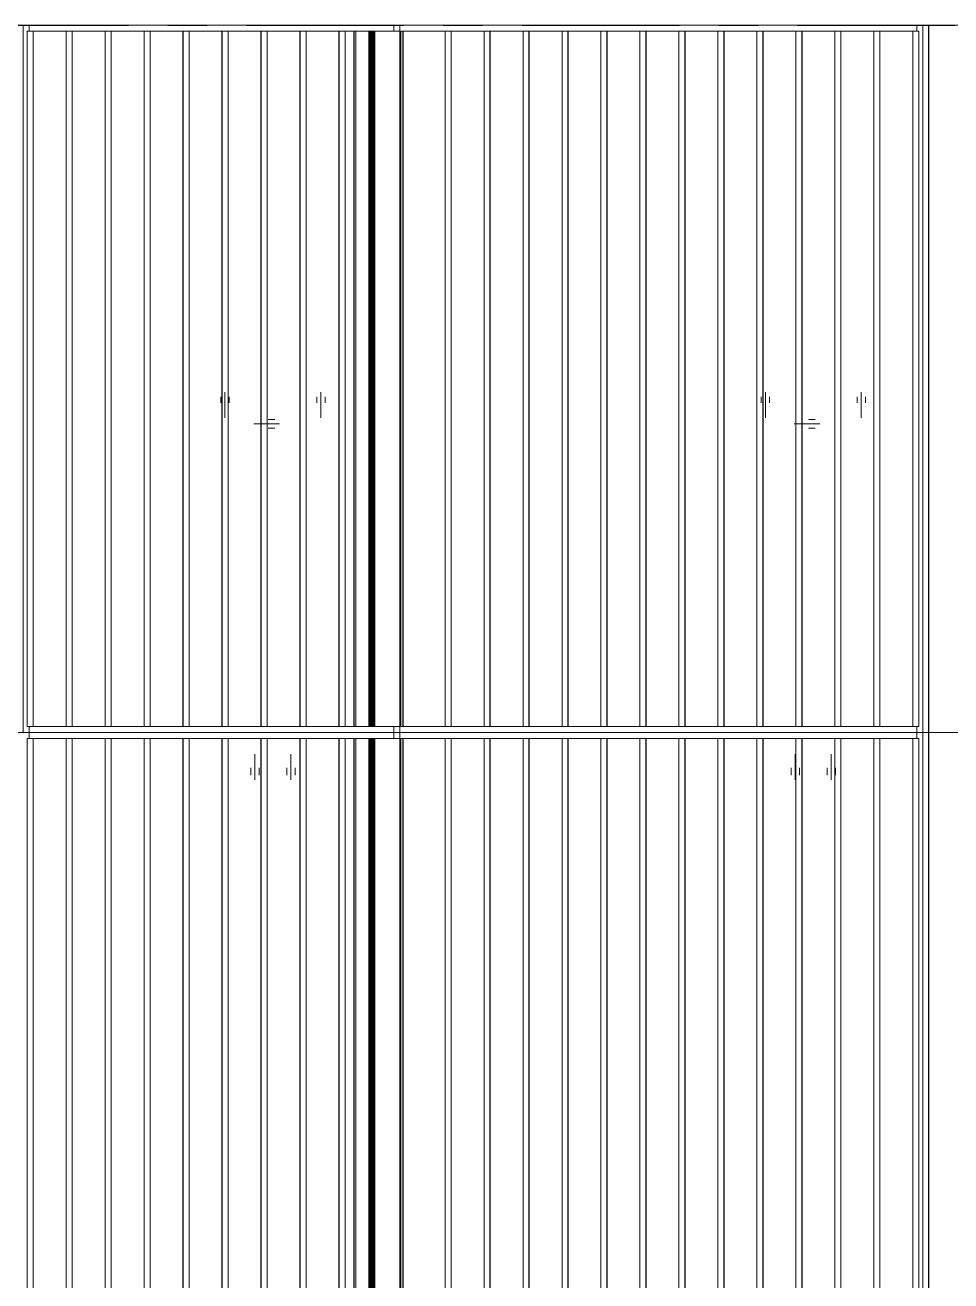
# Model space of a CAD drawing. Header units: millimetres. Extents: x -220592 to 404889, y -217665 to 38245.
# Drawn here: x -40724 to -39181, y -76419 to -74324 of the extents above; entities that cross this region are included whole.
import ezdxf

# ---------------------------------------------------------------- set-up
doc = ezdxf.new("R2010")
doc.units = ezdxf.units.MM
for name, pattern in [('CENTER', [50.8, 31.75, -6.35, 6.35, -6.35]), ('TA_GL_000.70000', [1.925, 0.7, -0.175, 0.175, -0.175, 0.7]), ('XKITLINE00', [0]), ('XKITLINE02', [4, 2, -2])]:
    doc.linetypes.add(name, pattern=pattern)
doc.layers.add('000 - 0_SYM_DWG_GRIDLINE_MAIN_COLOR_251', color=7, linetype='Continuous')
doc.layers.add('000 - GRID', color=7, linetype='CENTER')
doc.layers.add('Bolt', color=7, linetype='Continuous', lineweight=0)
doc.layers.add('Part', color=7, linetype='Continuous', lineweight=0)
doc.styles.add('TA', font='', dxfattribs={"height": 4.5})
doc.styles.get('TA').set_extended_font_data('Cordia New')

# ---------------------------------------------------------------- blocks, each defined once
blk = doc.blocks.new('*U28501')
at = {"layer": '000 - 0_SYM_DWG_GRIDLINE_MAIN_COLOR_251', "color": 7, "linetype": 'ByBlock', "ltscale": 5}
blk.add_line((4, 0), (-210.853, 0), dxfattribs=at)
at = {"color": 7, "style": 'TA', "flags": 1}
blk.add_attdef('LOCATION', (6, -6), '', height=4.5, rotation=270, dxfattribs=at)
blk = doc.blocks.new('*A6526')
at = {"layer": 'Part', "color": 7, "linetype": 'XKITLINE00', "lineweight": 0}
blk.add_line((826.255518, 36.625319), (826.355484, 36.625319), dxfattribs=at)
blk = doc.blocks.new('*A6527')
at = {"layer": 'Part', "color": 7, "linetype": 'XKITLINE00', "lineweight": 0}
for p, q in [((824.690406, 48.325319), (825.342874, 48.325319)), ((824.690406, 48.325319), (824.690406, 36.725319)), ((824.692874, 36.725319), (824.692874, 48.325319)), ((824.792026, 36.725319), (824.792026, 48.325319)), ((824.690406, 36.725319), (825.340406, 36.725319))]:
    blk.add_line(p, q, dxfattribs=at)
blk = doc.blocks.new('*A6528')
at = {"layer": 'Part', "color": 7, "linetype": 'XKITLINE00', "lineweight": 0}
for p, q in [((820.175732, 36.625319), (820.175732, 36.725319)), ((826.255518, 36.725319), (826.255518, 36.625319)), ((826.255518, 36.625319), (820.175732, 36.625319))]:
    blk.add_line(p, q, dxfattribs=at)
blk = doc.blocks.new('*A6529')
at = {"layer": 'Part', "color": 7, "linetype": 'XKITLINE00', "lineweight": 0}
for p, q in [((826.255518, 36.625319), (820.175732, 36.625319)), ((820.175732, 36.625319), (820.175732, 36.525319)), ((826.255518, 36.525319), (826.255518, 36.625319))]:
    blk.add_line(p, q, dxfattribs=at)
blk = doc.blocks.new('*A6530')
at = {"layer": 'Part', "color": 7, "linetype": 'XKITLINE00', "lineweight": 0}
for p, q in [((826.255518, 48.425319), (820.175732, 48.425319)), ((820.175732, 48.425319), (820.175732, 48.325319)), ((826.255518, 48.325319), (826.255518, 48.425319))]:
    blk.add_line(p, q, dxfattribs=at)
blk = doc.blocks.new('*A6581')
at = {"layer": 'Part', "color": 7, "linetype": 'XKITLINE00', "lineweight": 0}
for p, q in [((825.590759, 36.525319), (825.591313, 36.525319)), ((825.590759, 36.525319), (825.591313, 36.525319)), ((825.590759, 36.525319), (825.590759, 6.725319)), ((825.932113, 36.525319), (825.9366, 36.525319)), ((825.932113, 36.525319), (825.934336, 36.525319)), ((825.934711, 36.525319), (825.933225, 36.525319)), ((825.933225, 36.525319), (825.933464, 36.525319)), ((825.933464, 36.525319), (825.9366, 36.525319)), ((825.934336, 36.525319), (825.934711, 36.525319)), ((825.590759, 6.725319), (825.591313, 6.725319)), ((825.591313, 6.725319), (825.590759, 6.725319))]:
    blk.add_line(p, q, dxfattribs=at)
blk = doc.blocks.new('*A6582')
at = {"layer": 'Part', "color": 7, "linetype": 'XKITLINE00', "lineweight": 0}
for p, q in [((825.590759, 36.525319), (825.591313, 36.525319)), ((825.590759, 36.525319), (825.591313, 36.525319)), ((825.590759, 36.525319), (825.590759, 6.725319)), ((825.932113, 36.525319), (825.9366, 36.525319)), ((825.932113, 36.525319), (825.934336, 36.525319)), ((825.934711, 36.525319), (825.933225, 36.525319)), ((825.933225, 36.525319), (825.933464, 36.525319)), ((825.933464, 36.525319), (825.9366, 36.525319)), ((825.934336, 36.525319), (825.934711, 36.525319)), ((825.590759, 6.725319), (825.591313, 6.725319)), ((825.591313, 6.725319), (825.590759, 6.725319))]:
    blk.add_line(p, q, dxfattribs=at)
blk = doc.blocks.new('*A6583')
at = {"layer": 'Part', "color": 7, "linetype": 'XKITLINE00', "lineweight": 0}
for p, q in [((825.590759, 36.525319), (825.591313, 36.525319)), ((825.590759, 36.525319), (825.591313, 36.525319)), ((825.590759, 36.525319), (825.590759, 6.725319)), ((825.932113, 36.525319), (825.9366, 36.525319)), ((825.932113, 36.525319), (825.934336, 36.525319)), ((825.934711, 36.525319), (825.933225, 36.525319)), ((825.933225, 36.525319), (825.933464, 36.525319)), ((825.933464, 36.525319), (825.9366, 36.525319)), ((825.934336, 36.525319), (825.934711, 36.525319)), ((825.590759, 6.725319), (825.591313, 6.725319)), ((825.591313, 6.725319), (825.590759, 6.725319))]:
    blk.add_line(p, q, dxfattribs=at)
blk = doc.blocks.new('*A6584')
at = {"layer": 'Part', "color": 7, "linetype": 'XKITLINE00', "lineweight": 0}
for p, q in [((825.590759, 36.525319), (825.591313, 36.525319)), ((825.590759, 36.525319), (825.591313, 36.525319)), ((825.590759, 36.525319), (825.590759, 6.725319)), ((825.932113, 36.525319), (825.9366, 36.525319)), ((825.932113, 36.525319), (825.934336, 36.525319)), ((825.934711, 36.525319), (825.933225, 36.525319)), ((825.933225, 36.525319), (825.933464, 36.525319)), ((825.933464, 36.525319), (825.9366, 36.525319)), ((825.934336, 36.525319), (825.934711, 36.525319)), ((825.590759, 6.725319), (825.591313, 6.725319)), ((825.591313, 6.725319), (825.590759, 6.725319))]:
    blk.add_line(p, q, dxfattribs=at)
blk = doc.blocks.new('*A6585')
at = {"layer": 'Part', "color": 7, "linetype": 'XKITLINE00', "lineweight": 0}
for p, q in [((825.590759, 36.525319), (825.591313, 36.525319)), ((825.590759, 36.525319), (825.591313, 36.525319)), ((825.590759, 36.525319), (825.590759, 6.725319)), ((825.932113, 36.525319), (825.9366, 36.525319)), ((825.932113, 36.525319), (825.934336, 36.525319)), ((825.934711, 36.525319), (825.933225, 36.525319)), ((825.933225, 36.525319), (825.933464, 36.525319)), ((825.933464, 36.525319), (825.9366, 36.525319)), ((825.934336, 36.525319), (825.934711, 36.525319)), ((825.590759, 6.725319), (825.591313, 6.725319)), ((825.591313, 6.725319), (825.590759, 6.725319))]:
    blk.add_line(p, q, dxfattribs=at)
blk = doc.blocks.new('*A6586')
at = {"layer": 'Part', "color": 7, "linetype": 'XKITLINE00', "lineweight": 0}
for p, q in [((825.590759, 36.525319), (825.591313, 36.525319)), ((825.590759, 36.525319), (825.591313, 36.525319)), ((825.590759, 36.525319), (825.590759, 6.725319)), ((825.932113, 36.525319), (825.9366, 36.525319)), ((825.932113, 36.525319), (825.934336, 36.525319)), ((825.934711, 36.525319), (825.933225, 36.525319)), ((825.933225, 36.525319), (825.933464, 36.525319)), ((825.933464, 36.525319), (825.9366, 36.525319)), ((825.934336, 36.525319), (825.934711, 36.525319)), ((825.590759, 6.725319), (825.591313, 6.725319)), ((825.591313, 6.725319), (825.590759, 6.725319))]:
    blk.add_line(p, q, dxfattribs=at)
blk = doc.blocks.new('*A6587')
at = {"layer": 'Part', "color": 7, "linetype": 'XKITLINE00', "lineweight": 0}
for p, q in [((825.590759, 36.525319), (825.591313, 36.525319)), ((825.590759, 36.525319), (825.591313, 36.525319)), ((825.590759, 36.525319), (825.590759, 6.725319)), ((825.932113, 36.525319), (825.9366, 36.525319)), ((825.932113, 36.525319), (825.934336, 36.525319)), ((825.934711, 36.525319), (825.933225, 36.525319)), ((825.933225, 36.525319), (825.933464, 36.525319)), ((825.933464, 36.525319), (825.9366, 36.525319)), ((825.934336, 36.525319), (825.934711, 36.525319)), ((825.590759, 6.725319), (825.591313, 6.725319)), ((825.591313, 6.725319), (825.590759, 6.725319))]:
    blk.add_line(p, q, dxfattribs=at)
blk = doc.blocks.new('*A6588')
at = {"layer": 'Part', "color": 7, "linetype": 'XKITLINE00', "lineweight": 0}
for p, q in [((825.590759, 36.525319), (825.591313, 36.525319)), ((825.590759, 36.525319), (825.591313, 36.525319)), ((825.590759, 36.525319), (825.590759, 6.725319)), ((825.932113, 36.525319), (825.9366, 36.525319)), ((825.932113, 36.525319), (825.934336, 36.525319)), ((825.934711, 36.525319), (825.933225, 36.525319)), ((825.933225, 36.525319), (825.933464, 36.525319)), ((825.933464, 36.525319), (825.9366, 36.525319)), ((825.934336, 36.525319), (825.934711, 36.525319)), ((825.590759, 6.725319), (825.591313, 6.725319)), ((825.591313, 6.725319), (825.590759, 6.725319))]:
    blk.add_line(p, q, dxfattribs=at)
blk = doc.blocks.new('*A6589')
at = {"layer": 'Part', "color": 7, "linetype": 'XKITLINE00', "lineweight": 0}
for p, q in [((825.590759, 36.525319), (825.591313, 36.525319)), ((825.590759, 36.525319), (825.591313, 36.525319)), ((825.590759, 36.525319), (825.590759, 6.725319)), ((825.932113, 36.525319), (825.9366, 36.525319)), ((825.932113, 36.525319), (825.934336, 36.525319)), ((825.934711, 36.525319), (825.933225, 36.525319)), ((825.933225, 36.525319), (825.933464, 36.525319)), ((825.933464, 36.525319), (825.9366, 36.525319)), ((825.934336, 36.525319), (825.934711, 36.525319)), ((825.590759, 6.725319), (825.591313, 6.725319)), ((825.591313, 6.725319), (825.590759, 6.725319))]:
    blk.add_line(p, q, dxfattribs=at)
blk = doc.blocks.new('*A6590')
at = {"layer": 'Part', "color": 7, "linetype": 'XKITLINE00', "lineweight": 0}
for p, q in [((825.590759, 36.525319), (825.591313, 36.525319)), ((825.590759, 36.525319), (825.591313, 36.525319)), ((825.590759, 36.525319), (825.590759, 6.725319)), ((825.932113, 36.525319), (825.9366, 36.525319)), ((825.932113, 36.525319), (825.934336, 36.525319)), ((825.934711, 36.525319), (825.933225, 36.525319)), ((825.933225, 36.525319), (825.933464, 36.525319)), ((825.933464, 36.525319), (825.9366, 36.525319)), ((825.934336, 36.525319), (825.934711, 36.525319)), ((825.590759, 6.725319), (825.591313, 6.725319)), ((825.591313, 6.725319), (825.590759, 6.725319))]:
    blk.add_line(p, q, dxfattribs=at)
blk = doc.blocks.new('*A6591')
at = {"layer": 'Part', "color": 7, "linetype": 'XKITLINE00', "lineweight": 0}
for p, q in [((825.590759, 36.525319), (825.591313, 36.525319)), ((825.590759, 36.525319), (825.591313, 36.525319)), ((825.590759, 36.525319), (825.590759, 6.725319)), ((825.932113, 36.525319), (825.9366, 36.525319)), ((825.932113, 36.525319), (825.934336, 36.525319)), ((825.934711, 36.525319), (825.933225, 36.525319)), ((825.933225, 36.525319), (825.933464, 36.525319)), ((825.933464, 36.525319), (825.9366, 36.525319)), ((825.934336, 36.525319), (825.934711, 36.525319)), ((825.590759, 6.725319), (825.591313, 6.725319)), ((825.591313, 6.725319), (825.590759, 6.725319))]:
    blk.add_line(p, q, dxfattribs=at)
blk = doc.blocks.new('*A6592')
at = {"layer": 'Part', "color": 7, "linetype": 'XKITLINE00', "lineweight": 0}
for p, q in [((825.590759, 36.525319), (825.591313, 36.525319)), ((825.590759, 36.525319), (825.591313, 36.525319)), ((825.590759, 36.525319), (825.590759, 6.725319)), ((825.932113, 36.525319), (825.9366, 36.525319)), ((825.932113, 36.525319), (825.934336, 36.525319)), ((825.934711, 36.525319), (825.933225, 36.525319)), ((825.933225, 36.525319), (825.933464, 36.525319)), ((825.933464, 36.525319), (825.9366, 36.525319)), ((825.934336, 36.525319), (825.934711, 36.525319)), ((825.590759, 6.725319), (825.591313, 6.725319)), ((825.591313, 6.725319), (825.590759, 6.725319))]:
    blk.add_line(p, q, dxfattribs=at)
blk = doc.blocks.new('*A6593')
at = {"layer": 'Part', "color": 7, "linetype": 'XKITLINE00', "lineweight": 0}
for p, q in [((825.590759, 36.525319), (825.591313, 36.525319)), ((825.590759, 36.525319), (825.591313, 36.525319)), ((825.590759, 36.525319), (825.590759, 6.725319)), ((825.591313, 36.525319), (825.595994, 36.525319)), ((825.591313, 6.725319), (825.591313, 36.525319)), ((825.595994, 36.525319), (826.355682, 36.525319)), ((825.595994, 36.525319), (825.595994, 6.725319)), ((825.624643, 6.725319), (825.624643, 36.525319)), ((825.836811, 6.725319), (825.836811, 36.525319)), ((825.841478, 6.725319), (825.841478, 36.525319)), ((825.841974, 6.725319), (825.841974, 36.525319)), ((825.843709, 6.725319), (825.843709, 36.525319)), ((825.846463, 6.725319), (825.846463, 36.525319)), ((825.850134, 6.725319), (825.850134, 36.525319)), ((825.854587, 6.725319), (825.854587, 36.525319)), ((825.859658, 6.725319), (825.859658, 36.525319)), ((825.865159, 6.725319), (825.865159, 36.525319)), ((825.870887, 6.725319), (825.870887, 36.525319)), ((825.877686, 6.725319), (825.877686, 36.525319)), ((825.887899, 6.725319), (825.887899, 36.525319)), ((825.8978, 6.725319), (825.8978, 36.525319)), ((825.907062, 6.725319), (825.907062, 36.525319)), ((825.915379, 6.725319), (825.915379, 36.525319)), ((825.922475, 6.725319), (825.922475, 36.525319)), ((825.928115, 6.725319), (825.928115, 36.525319)), ((825.932113, 36.525319), (825.9366, 36.525319)), ((825.932113, 6.725319), (825.932113, 36.525319)), ((825.934336, 6.725319), (825.934336, 36.525319)), ((825.934711, 6.725319), (825.934711, 36.525319)), ((825.9366, 6.725319), (825.9366, 36.525319)), ((825.941675, 36.525319), (825.941675, 6.725319)), ((825.590759, 6.725319), (825.591313, 6.725319)), ((825.590759, 6.725319), (825.591313, 6.725319)), ((825.595994, 6.725319), (825.591313, 6.725319)), ((825.595994, 6.725319), (826.355682, 6.725319))]:
    blk.add_line(p, q, dxfattribs=at)
blk = doc.blocks.new('*A6595')
at = {"layer": 'Part', "color": 7, "linetype": 'XKITLINE00', "lineweight": 0}
for p, q in [((825.340406, 36.525319), (825.591313, 36.525319)), ((825.340406, 36.525319), (825.340406, 6.725319)), ((825.342874, 6.725319), (825.342874, 36.525319)), ((825.442026, 6.725319), (825.442026, 36.525319)), ((825.932113, 36.525319), (825.9366, 36.525319)), ((825.340406, 6.725319), (825.591313, 6.725319))]:
    blk.add_line(p, q, dxfattribs=at)
blk = doc.blocks.new('*A6596')
at = {"layer": 'Part', "color": 7, "linetype": 'XKITLINE00', "lineweight": 0}
for p, q in [((824.690406, 36.525319), (825.342874, 36.525319)), ((824.690406, 36.525319), (824.690406, 6.725319)), ((824.692874, 6.725319), (824.692874, 36.525319)), ((824.792026, 6.725319), (824.792026, 36.525319)), ((824.690406, 6.725319), (825.340406, 6.725319))]:
    blk.add_line(p, q, dxfattribs=at)
blk = doc.blocks.new('*A6597')
at = {"layer": 'Part', "color": 7, "linetype": 'XKITLINE00', "lineweight": 0}
for p, q in [((824.040406, 36.525319), (824.692874, 36.525319)), ((824.040406, 36.525319), (824.040406, 6.725319)), ((824.042874, 6.725319), (824.042874, 36.525319)), ((824.142026, 6.725319), (824.142026, 36.525319)), ((824.040406, 6.725319), (824.690406, 6.725319))]:
    blk.add_line(p, q, dxfattribs=at)
blk = doc.blocks.new('*A6598')
at = {"layer": 'Part', "color": 7, "linetype": 'XKITLINE00', "lineweight": 0}
for p, q in [((823.390406, 36.525319), (824.042874, 36.525319)), ((823.390406, 36.525319), (823.390406, 6.725319)), ((823.392874, 6.725319), (823.392874, 36.525319)), ((823.492026, 6.725319), (823.492026, 36.525319)), ((823.390406, 6.725319), (824.040406, 6.725319))]:
    blk.add_line(p, q, dxfattribs=at)
blk = doc.blocks.new('*A6599')
at = {"layer": 'Part', "color": 7, "linetype": 'XKITLINE00', "lineweight": 0}
for p, q in [((822.740406, 36.525319), (823.392874, 36.525319)), ((822.740406, 36.525319), (822.740406, 6.725319)), ((822.742874, 6.725319), (822.742874, 36.525319)), ((822.842026, 6.725319), (822.842026, 36.525319)), ((822.740406, 6.725319), (823.390406, 6.725319))]:
    blk.add_line(p, q, dxfattribs=at)
blk = doc.blocks.new('*A6600')
at = {"layer": 'Part', "color": 7, "linetype": 'XKITLINE00', "lineweight": 0}
for p, q in [((822.090406, 36.525319), (822.742874, 36.525319)), ((822.090406, 36.525319), (822.090406, 6.725319)), ((822.092874, 6.725319), (822.092874, 36.525319)), ((822.192026, 6.725319), (822.192026, 36.525319)), ((822.090406, 6.725319), (822.740406, 6.725319))]:
    blk.add_line(p, q, dxfattribs=at)
blk = doc.blocks.new('*A6601')
at = {"layer": 'Part', "color": 7, "linetype": 'XKITLINE00', "lineweight": 0}
for p, q in [((821.440406, 36.525319), (822.092874, 36.525319)), ((821.440406, 36.525319), (821.440406, 6.725319)), ((821.442874, 6.725319), (821.442874, 36.525319)), ((821.542026, 6.725319), (821.542026, 36.525319)), ((821.440406, 6.725319), (822.090406, 6.725319))]:
    blk.add_line(p, q, dxfattribs=at)
blk = doc.blocks.new('*A6602')
at = {"layer": 'Part', "color": 7, "linetype": 'XKITLINE00', "lineweight": 0}
for p, q in [((820.790406, 36.525319), (821.442874, 36.525319)), ((820.790406, 36.525319), (820.790406, 6.725319)), ((820.792874, 6.725319), (820.792874, 36.525319)), ((820.892026, 6.725319), (820.892026, 36.525319)), ((820.790406, 6.725319), (821.440406, 6.725319))]:
    blk.add_line(p, q, dxfattribs=at)
blk = doc.blocks.new('*A6603')
at = {"layer": 'Part', "color": 7, "linetype": 'XKITLINE00', "lineweight": 0}
for p, q in [((820.140406, 36.525319), (820.792874, 36.525319)), ((820.140406, 36.525319), (820.140406, 6.725319)), ((820.142874, 6.725319), (820.142874, 36.525319)), ((820.242026, 6.725319), (820.242026, 36.525319)), ((820.140406, 6.725319), (820.790406, 6.725319))]:
    blk.add_line(p, q, dxfattribs=at)
blk = doc.blocks.new('*A6620')
at = {"layer": 'Part', "color": 7, "linetype": 'XKITLINE00', "lineweight": 0}
for p, q in [((826.374147, 36.325319), (826.355658, 36.325319)), ((826.355658, 36.325319), (826.355658, 6.925319)), ((826.355658, 6.925319), (826.374147, 6.925319))]:
    blk.add_line(p, q, dxfattribs=at)
blk = doc.blocks.new('*A6621')
at = {"layer": 'Part', "color": 7, "linetype": 'XKITLINE00', "lineweight": 0}
for p, q in [((835.076515, 6.625319), (835.076515, 36.625319)), ((835.170342, 6.625319), (835.170342, 36.625319)), ((835.170447, 36.625319), (835.17483, 36.625319)), ((835.17483, 6.625319), (835.17483, 36.625319)), ((835.174935, 36.625319), (835.17577, 36.625319)), ((835.174935, 36.625319), (835.176517, 36.625319)), ((835.176517, 36.625319), (835.17577, 36.625319)), ((835.176517, 6.625319), (835.176517, 36.625319)), ((835.976531, 6.625319), (835.976531, 36.625319)), ((835.976531, 36.625319), (835.977277, 36.625319)), ((835.977277, 36.625319), (835.976531, 36.625319)), ((835.977277, 6.625319), (835.977277, 36.625319)), ((835.977277, 36.625319), (835.98096, 36.625319)), ((835.98096, 6.625319), (835.98096, 36.625319)), ((835.981064, 36.625319), (835.986515, 36.625319)), ((835.986515, 6.625319), (835.986515, 36.625319)), ((836.076515, 6.625319), (836.076515, 36.625319)), ((836.07662, 36.625319), (836.076758, 36.625319)), ((836.076758, 6.625319), (836.076758, 36.625319)), ((836.326758, 6.625319), (836.326758, 9.525319)), ((836.326758, 6.625319), (834.976644, 6.625319)), ((836.076515, 6.625319), (836.076758, 6.625319)), ((836.326761, 6.625319), (836.326758, 6.625319))]:
    blk.add_line(p, q, dxfattribs=at)
blk = doc.blocks.new('*A6622')
at = {"layer": 'Part', "color": 7, "linetype": 'XKITLINE00', "lineweight": 0}
for p, q in [((826.374147, 36.525319), (826.407635, 36.525319)), ((826.374147, 6.725319), (826.374147, 36.525319)), ((826.407635, 36.525319), (826.414104, 36.525319)), ((826.407635, 36.525319), (826.407635, 6.725319)), ((826.414104, 36.525319), (827.211969, 36.525319)), ((826.414104, 36.525319), (826.414104, 6.725319)), ((827.11035, 6.725319), (827.11035, 36.525319)), ((827.209501, 6.725319), (827.209501, 36.525319)), ((827.211969, 6.725319), (827.211969, 36.525319)), ((826.407635, 6.725319), (826.374147, 6.725319)), ((826.414104, 6.725319), (826.407635, 6.725319)), ((826.414104, 6.725319), (827.211969, 6.725319))]:
    blk.add_line(p, q, dxfattribs=at)
blk = doc.blocks.new('*A6623')
at = {"layer": 'Part', "color": 7, "linetype": 'XKITLINE00', "lineweight": 0}
for p, q in [((827.209501, 36.525319), (827.861969, 36.525319)), ((827.76035, 10.035319), (827.76035, 36.525319)), ((827.859501, 10.035319), (827.859501, 36.525319)), ((827.861969, 10.035319), (827.861969, 36.525319)), ((827.211969, 6.725319), (827.750723, 6.725319))]:
    blk.add_line(p, q, dxfattribs=at)
blk = doc.blocks.new('*A6624')
at = {"layer": 'Part', "color": 7, "linetype": 'XKITLINE00', "lineweight": 0}
for p, q in [((828.509501, 36.525319), (829.161969, 36.525319)), ((829.06035, 8.445319), (829.06035, 36.525319)), ((829.159501, 8.445319), (829.159501, 36.525319)), ((829.161969, 36.525319), (829.161969, 8.445319)), ((829.06035, 6.725319), (829.06035, 7.332807)), ((829.159501, 6.725319), (829.159501, 7.409924)), ((829.161969, 6.725319), (829.161969, 7.411844)), ((828.750723, 6.725319), (829.161969, 6.725319))]:
    blk.add_line(p, q, dxfattribs=at)
blk = doc.blocks.new('*A6625')
at = {"layer": 'Part', "color": 7, "linetype": 'XKITLINE00', "lineweight": 0}
for p, q in [((829.159501, 36.525319), (829.811969, 36.525319)), ((829.71035, 8.445319), (829.71035, 36.525319)), ((829.809501, 8.445319), (829.809501, 36.525319)), ((829.811969, 36.525319), (829.811969, 8.445319)), ((829.71035, 6.725319), (829.71035, 7.838362)), ((829.809501, 6.725319), (829.809501, 7.91548)), ((829.811969, 6.725319), (829.811969, 7.917399)), ((829.161969, 6.725319), (829.811969, 6.725319))]:
    blk.add_line(p, q, dxfattribs=at)
blk = doc.blocks.new('*A6626')
at = {"layer": 'Part', "color": 7, "linetype": 'XKITLINE00', "lineweight": 0}
for p, q in [((829.809501, 36.525319), (830.461969, 36.525319)), ((830.36035, 6.725319), (830.36035, 36.525319)), ((830.459501, 6.725319), (830.459501, 36.525319)), ((830.461969, 36.525319), (830.461969, 6.725319)), ((829.811969, 6.725319), (830.461969, 6.725319))]:
    blk.add_line(p, q, dxfattribs=at)
blk = doc.blocks.new('*A6627')
at = {"layer": 'Part', "color": 7, "linetype": 'XKITLINE00', "lineweight": 0}
for p, q in [((830.459501, 36.525319), (831.111969, 36.525319)), ((831.01035, 11.135319), (831.01035, 36.525319)), ((831.109501, 11.135319), (831.109501, 36.525319)), ((831.111969, 11.135319), (831.111969, 36.525319)), ((831.01035, 10.855319), (831.01035, 11.115319)), ((831.109501, 10.855319), (831.109501, 11.115319)), ((831.111969, 10.855319), (831.111969, 11.115319)), ((830.461969, 6.725319), (830.496091, 6.725319))]:
    blk.add_line(p, q, dxfattribs=at)
blk = doc.blocks.new('*A6628')
at = {"layer": 'Part', "color": 7, "linetype": 'XKITLINE00', "lineweight": 0}
for p, q in [((831.759501, 36.525319), (832.411969, 36.525319)), ((832.31035, 6.725319), (832.31035, 36.525319)), ((832.409501, 6.725319), (832.409501, 36.525319)), ((832.411969, 36.525319), (832.411969, 6.725319)), ((831.910262, 6.725319), (832.411969, 6.725319))]:
    blk.add_line(p, q, dxfattribs=at)
blk = doc.blocks.new('*A6629')
at = {"layer": 'Part', "color": 7, "linetype": 'XKITLINE00', "lineweight": 0}
for p, q in [((832.409501, 36.525319), (833.061969, 36.525319)), ((832.96035, 6.725319), (832.96035, 36.525319)), ((833.059501, 6.725319), (833.059501, 36.525319)), ((833.061969, 36.525319), (833.061969, 6.725319)), ((832.411969, 6.725319), (833.061969, 6.725319))]:
    blk.add_line(p, q, dxfattribs=at)
blk = doc.blocks.new('*A6630')
at = {"layer": 'Part', "color": 7, "linetype": 'XKITLINE00', "lineweight": 0}
for p, q in [((833.059501, 36.525319), (833.711969, 36.525319)), ((833.61035, 6.725319), (833.61035, 36.525319)), ((833.709501, 6.725319), (833.709501, 36.525319)), ((833.711969, 36.525319), (833.711969, 6.725319)), ((833.061969, 6.725319), (833.711969, 6.725319))]:
    blk.add_line(p, q, dxfattribs=at)
blk = doc.blocks.new('*A6631')
at = {"layer": 'Part', "color": 7, "linetype": 'XKITLINE00', "lineweight": 0}
for p, q in [((833.709501, 36.525319), (834.361969, 36.525319)), ((834.26035, 6.725319), (834.26035, 36.525319)), ((834.359501, 6.725319), (834.359501, 36.525319)), ((834.361969, 36.525319), (834.361969, 6.725319)), ((833.711969, 6.725319), (834.361969, 6.725319))]:
    blk.add_line(p, q, dxfattribs=at)
blk = doc.blocks.new('*A6632')
at = {"layer": 'Part', "color": 7, "linetype": 'XKITLINE00', "lineweight": 0}
for p, q in [((834.359501, 36.525319), (835.011969, 36.525319)), ((834.91035, 6.725319), (834.91035, 36.525319)), ((835.009501, 6.725319), (835.009501, 36.525319)), ((835.011969, 36.525319), (835.011969, 6.725319)), ((834.361969, 6.725319), (835.011969, 6.725319))]:
    blk.add_line(p, q, dxfattribs=at)
blk = doc.blocks.new('*A6789')
at = {"layer": 'Part', "color": 7, "linetype": 'XKITLINE00', "lineweight": 0}
for p, q in [((818.975618, 48.425319), (820.175732, 48.425319)), ((819.075513, 48.425319), (819.075755, 48.425319)), ((819.075513, 36.625319), (819.075513, 48.425319)), ((819.075755, 36.625319), (819.075755, 48.425319)), ((819.165755, 36.625319), (819.165755, 48.425319)), ((819.171311, 36.625319), (819.171311, 48.425319)), ((819.174993, 36.625319), (819.174993, 48.425319)), ((819.17574, 48.425319), (819.17574, 36.625319)), ((819.975754, 36.625319), (819.975754, 48.425319)), ((819.97744, 36.625319), (819.97744, 48.425319)), ((819.981929, 36.625319), (819.981929, 48.425319)), ((820.075755, 36.625319), (820.075755, 48.425319)), ((818.975618, 36.625319), (819.174993, 36.625319)), ((819.075618, 36.625319), (819.075755, 36.625319)), ((819.17574, 36.625319), (819.175098, 36.625319)), ((819.175098, 36.625319), (819.17574, 36.625319)), ((819.175098, 36.625319), (820.075755, 36.625319)), ((820.07586, 36.625319), (820.175732, 36.625319))]:
    blk.add_line(p, q, dxfattribs=at)
blk = doc.blocks.new('*A6790')
at = {"layer": 'Part', "color": 7, "linetype": 'XKITLINE00', "lineweight": 0}
for p, q in [((824.040406, 48.325319), (824.692874, 48.325319)), ((824.040406, 48.325319), (824.040406, 36.725319)), ((824.042874, 36.725319), (824.042874, 48.325319)), ((824.142026, 36.725319), (824.142026, 48.325319)), ((824.040406, 36.725319), (824.690406, 36.725319))]:
    blk.add_line(p, q, dxfattribs=at)
blk = doc.blocks.new('*A6791')
at = {"layer": 'Part', "color": 7, "linetype": 'XKITLINE00', "lineweight": 0}
for p, q in [((823.390406, 48.325319), (824.042874, 48.325319)), ((823.390406, 48.325319), (823.390406, 36.725319)), ((823.392874, 36.725319), (823.392874, 48.325319)), ((823.492026, 36.725319), (823.492026, 48.325319)), ((823.390406, 36.725319), (824.040406, 36.725319))]:
    blk.add_line(p, q, dxfattribs=at)
blk = doc.blocks.new('*A6792')
at = {"layer": 'Part', "color": 7, "linetype": 'XKITLINE00', "lineweight": 0}
for p, q in [((822.090406, 48.325319), (822.742874, 48.325319)), ((822.090406, 48.325319), (822.090406, 36.725319)), ((822.092874, 36.725319), (822.092874, 48.325319)), ((822.192026, 36.725319), (822.192026, 48.325319)), ((822.090406, 36.725319), (822.740406, 36.725319))]:
    blk.add_line(p, q, dxfattribs=at)
blk = doc.blocks.new('*A6793')
at = {"layer": 'Part', "color": 7, "linetype": 'XKITLINE00', "lineweight": 0}
for p, q in [((821.440406, 48.325319), (822.092874, 48.325319)), ((821.440406, 48.325319), (821.440406, 36.725319)), ((821.442874, 36.725319), (821.442874, 48.325319)), ((821.542026, 36.725319), (821.542026, 48.325319)), ((821.440406, 36.725319), (822.090406, 36.725319))]:
    blk.add_line(p, q, dxfattribs=at)
blk = doc.blocks.new('*A6794')
at = {"layer": 'Part', "color": 7, "linetype": 'XKITLINE00', "lineweight": 0}
for p, q in [((820.790406, 48.325319), (821.442874, 48.325319)), ((820.790406, 48.325319), (820.790406, 36.725319)), ((820.792874, 36.725319), (820.792874, 48.325319)), ((820.892026, 36.725319), (820.892026, 48.325319)), ((820.790406, 36.725319), (821.440406, 36.725319))]:
    blk.add_line(p, q, dxfattribs=at)
blk = doc.blocks.new('*A6795')
at = {"layer": 'Part', "color": 7, "linetype": 'XKITLINE00', "lineweight": 0}
for p, q in [((822.740406, 48.325319), (823.392874, 48.325319)), ((822.740406, 48.325319), (822.740406, 36.725319)), ((822.742874, 36.725319), (822.742874, 48.325319)), ((822.842026, 36.725319), (822.842026, 48.325319)), ((822.740406, 36.725319), (823.390406, 36.725319))]:
    blk.add_line(p, q, dxfattribs=at)
blk = doc.blocks.new('*A6796')
at = {"layer": 'Part', "color": 7, "linetype": 'XKITLINE00', "lineweight": 0}
for p, q in [((820.140406, 48.325319), (820.792874, 48.325319)), ((820.140406, 48.325319), (820.140406, 36.725319)), ((820.142874, 36.725319), (820.142874, 48.325319)), ((820.242026, 36.725319), (820.242026, 48.325319)), ((820.140406, 36.725319), (820.790406, 36.725319))]:
    blk.add_line(p, q, dxfattribs=at)
blk = doc.blocks.new('*A6797')
at = {"layer": 'Bolt', "color": 7, "linetype": 'XKITLINE02', "lineweight": 0}
for p, q in [((824.349888, 41.775319), (823.920688, 41.775319)), ((824.210688, 41.845319), (824.160688, 41.845319)), ((824.210688, 41.705319), (824.160688, 41.705319)), ((824.270688, 41.845319), (824.210688, 41.845319)), ((824.270688, 41.705319), (824.210688, 41.705319))]:
    blk.add_line(p, q, dxfattribs=at)
blk = doc.blocks.new('*A6798')
at = {"layer": 'Bolt', "color": 7, "linetype": 'XKITLINE02', "lineweight": 0}
for p, q in [((823.370688, 42.225319), (823.370688, 42.125319)), ((823.440688, 42.304519), (823.440688, 41.875319)), ((823.510688, 42.225319), (823.510688, 42.125319)), ((824.970688, 42.225319), (824.970688, 42.125319)), ((825.040688, 42.304519), (825.040688, 41.875319)), ((825.110688, 42.225319), (825.110688, 42.125319))]:
    blk.add_line(p, q, dxfattribs=at)
blk = doc.blocks.new('*A6799')
at = {"layer": 'Bolt', "color": 7, "linetype": 'XKITLINE02', "lineweight": 0}
for p, q in [((823.940688, 35.836119), (823.940688, 36.265319)), ((824.540688, 35.836119), (824.540688, 36.265319)), ((823.870688, 35.975319), (823.870688, 36.035319)), ((824.010688, 35.975319), (824.010688, 36.035319)), ((824.470688, 35.975319), (824.470688, 36.035319)), ((824.610688, 35.975319), (824.610688, 36.035319)), ((823.870688, 35.915319), (823.870688, 35.975319)), ((824.010688, 35.915319), (824.010688, 35.975319)), ((824.470688, 35.915319), (824.470688, 35.975319)), ((824.610688, 35.915319), (824.610688, 35.975319))]:
    blk.add_line(p, q, dxfattribs=at)
blk = doc.blocks.new('*A6931')
at = {"layer": 'Part', "color": 7, "linetype": 'XKITLINE00', "lineweight": 0}
for p, q in [((827.859501, 36.525319), (828.511969, 36.525319)), ((828.41035, 10.035319), (828.41035, 36.525319)), ((828.509501, 10.035319), (828.509501, 36.525319)), ((828.511969, 10.035319), (828.511969, 36.525319))]:
    blk.add_line(p, q, dxfattribs=at)
blk = doc.blocks.new('*A6932')
at = {"layer": 'Part', "color": 7, "linetype": 'XKITLINE00', "lineweight": 0}
for p, q in [((831.109501, 36.525319), (831.761969, 36.525319)), ((831.66035, 11.035319), (831.66035, 36.525319)), ((831.759501, 11.035319), (831.759501, 36.525319)), ((831.761969, 11.035319), (831.761969, 36.525319))]:
    blk.add_line(p, q, dxfattribs=at)
blk = doc.blocks.new('*A6963')
at = {"layer": 'Part', "color": 7, "linetype": 'XKITLINE00', "lineweight": 0}
for p, q in [((833.059501, 48.325319), (833.711969, 48.325319)), ((833.61035, 36.725319), (833.61035, 48.325319)), ((833.709501, 36.725319), (833.709501, 48.325319)), ((833.711969, 48.325319), (833.711969, 36.725319)), ((833.061969, 36.725319), (833.711969, 36.725319))]:
    blk.add_line(p, q, dxfattribs=at)
blk = doc.blocks.new('*A6964')
at = {"layer": 'Part', "color": 7, "linetype": 'XKITLINE00', "lineweight": 0}
for p, q in [((833.709501, 48.325319), (834.361969, 48.325319)), ((834.26035, 36.725319), (834.26035, 48.325319)), ((834.359501, 36.725319), (834.359501, 48.325319)), ((834.361969, 48.325319), (834.361969, 36.725319)), ((833.711969, 36.725319), (834.361969, 36.725319))]:
    blk.add_line(p, q, dxfattribs=at)
blk = doc.blocks.new('*A6965')
at = {"layer": 'Part', "color": 7, "linetype": 'XKITLINE00', "lineweight": 0}
for p, q in [((834.359501, 48.325319), (835.011969, 48.325319)), ((834.91035, 36.725319), (834.91035, 48.325319)), ((835.009501, 36.725319), (835.009501, 48.325319)), ((835.011969, 48.325319), (835.011969, 36.725319)), ((834.361969, 36.725319), (835.011969, 36.725319))]:
    blk.add_line(p, q, dxfattribs=at)
blk = doc.blocks.new('*A6967')
at = {"layer": 'Part', "color": 7, "linetype": 'XKITLINE00', "lineweight": 0}
for p, q in [((826.355658, 36.625319), (826.355658, 36.325319)), ((826.355658, 36.625319), (834.976644, 36.625319)), ((834.976644, 36.625319), (834.976644, 36.525319)), ((826.355658, 36.325319), (826.374147, 36.325319))]:
    blk.add_line(p, q, dxfattribs=at)
blk = doc.blocks.new('*A6968')
at = {"layer": 'Part', "color": 7, "linetype": 'XKITLINE00', "lineweight": 0}
for p, q in [((826.355658, 36.925319), (826.355658, 36.625319)), ((826.355658, 36.925319), (826.374147, 36.925319)), ((834.976644, 36.625319), (834.976644, 36.725319)), ((826.355658, 36.625319), (834.976644, 36.625319))]:
    blk.add_line(p, q, dxfattribs=at)
blk = doc.blocks.new('*A6969')
at = {"layer": 'Bolt', "color": 7, "linetype": 'XKITLINE02', "lineweight": 0}
for p, q in [((833.359888, 41.775319), (832.930688, 41.775319)), ((833.220688, 41.845319), (833.170688, 41.845319)), ((833.220688, 41.705319), (833.170688, 41.705319)), ((833.280688, 41.845319), (833.220688, 41.845319)), ((833.280688, 41.705319), (833.220688, 41.705319))]:
    blk.add_line(p, q, dxfattribs=at)
blk = doc.blocks.new('*A6970')
at = {"layer": 'Bolt', "color": 7, "linetype": 'XKITLINE02', "lineweight": 0}
for p, q in [((832.380688, 42.225319), (832.380688, 42.125319)), ((832.450688, 42.304519), (832.450688, 41.875319)), ((832.520688, 42.225319), (832.520688, 42.125319)), ((833.980688, 42.225319), (833.980688, 42.125319)), ((834.050688, 42.304519), (834.050688, 41.875319)), ((834.120688, 42.225319), (834.120688, 42.125319))]:
    blk.add_line(p, q, dxfattribs=at)
blk = doc.blocks.new('*A6971')
at = {"layer": 'Bolt', "color": 7, "linetype": 'XKITLINE02', "lineweight": 0}
for p, q in [((832.950688, 35.836119), (832.950688, 36.265319)), ((833.550688, 35.836119), (833.550688, 36.265319)), ((832.880688, 35.975319), (832.880688, 36.035319)), ((833.020688, 35.975319), (833.020688, 36.035319)), ((833.480688, 35.975319), (833.480688, 36.035319)), ((833.620688, 35.975319), (833.620688, 36.035319)), ((832.880688, 35.915319), (832.880688, 35.975319)), ((833.020688, 35.915319), (833.020688, 35.975319)), ((833.480688, 35.915319), (833.480688, 35.975319)), ((833.620688, 35.915319), (833.620688, 35.975319))]:
    blk.add_line(p, q, dxfattribs=at)
blk = doc.blocks.new('*A6972')
at = {"layer": 'Part', "color": 7, "linetype": 'XKITLINE00', "lineweight": 0}
for p, q in [((826.355658, 48.425319), (826.355658, 48.125319)), ((826.355658, 48.425319), (834.976644, 48.425319)), ((834.976644, 48.425319), (834.976644, 48.325319)), ((826.355658, 48.125319), (826.374147, 48.125319))]:
    blk.add_line(p, q, dxfattribs=at)
blk = doc.blocks.new('*A7014')
at = {"layer": 'Part', "color": 7, "linetype": 'XKITLINE00', "lineweight": 0}
for p, q in [((825.590759, 48.325319), (825.591313, 48.325319)), ((825.590759, 48.325319), (825.591313, 48.325319)), ((825.590759, 48.325319), (825.590759, 36.725319)), ((825.932113, 48.325319), (825.9366, 48.325319)), ((825.932113, 48.325319), (825.934336, 48.325319)), ((825.934711, 48.325319), (825.933225, 48.325319)), ((825.933225, 48.325319), (825.933464, 48.325319)), ((825.933464, 48.325319), (825.9366, 48.325319)), ((825.934336, 48.325319), (825.934711, 48.325319)), ((825.590759, 36.725319), (825.591313, 36.725319)), ((825.591313, 36.725319), (825.590759, 36.725319))]:
    blk.add_line(p, q, dxfattribs=at)
blk = doc.blocks.new('*A7015')
at = {"layer": 'Part', "color": 7, "linetype": 'XKITLINE00', "lineweight": 0}
for p, q in [((825.590759, 48.325319), (825.591313, 48.325319)), ((825.590759, 48.325319), (825.591313, 48.325319)), ((825.590759, 48.325319), (825.590759, 36.725319)), ((825.932113, 48.325319), (825.9366, 48.325319)), ((825.932113, 48.325319), (825.934336, 48.325319)), ((825.934711, 48.325319), (825.933225, 48.325319)), ((825.933225, 48.325319), (825.933464, 48.325319)), ((825.933464, 48.325319), (825.9366, 48.325319)), ((825.934336, 48.325319), (825.934711, 48.325319)), ((825.590759, 36.725319), (825.591313, 36.725319)), ((825.591313, 36.725319), (825.590759, 36.725319))]:
    blk.add_line(p, q, dxfattribs=at)
blk = doc.blocks.new('*A7016')
at = {"layer": 'Part', "color": 7, "linetype": 'XKITLINE00', "lineweight": 0}
for p, q in [((825.590759, 48.325319), (825.591313, 48.325319)), ((825.590759, 48.325319), (825.591313, 48.325319)), ((825.590759, 48.325319), (825.590759, 36.725319)), ((825.932113, 48.325319), (825.9366, 48.325319)), ((825.932113, 48.325319), (825.934336, 48.325319)), ((825.934711, 48.325319), (825.933225, 48.325319)), ((825.933225, 48.325319), (825.933464, 48.325319)), ((825.933464, 48.325319), (825.9366, 48.325319)), ((825.934336, 48.325319), (825.934711, 48.325319)), ((825.590759, 36.725319), (825.591313, 36.725319)), ((825.591313, 36.725319), (825.590759, 36.725319))]:
    blk.add_line(p, q, dxfattribs=at)
blk = doc.blocks.new('*A7017')
at = {"layer": 'Part', "color": 7, "linetype": 'XKITLINE00', "lineweight": 0}
for p, q in [((825.590759, 48.325319), (825.591313, 48.325319)), ((825.590759, 48.325319), (825.591313, 48.325319)), ((825.590759, 48.325319), (825.590759, 36.725319)), ((825.932113, 48.325319), (825.9366, 48.325319)), ((825.932113, 48.325319), (825.934336, 48.325319)), ((825.934711, 48.325319), (825.933225, 48.325319)), ((825.933225, 48.325319), (825.933464, 48.325319)), ((825.933464, 48.325319), (825.9366, 48.325319)), ((825.934336, 48.325319), (825.934711, 48.325319)), ((825.590759, 36.725319), (825.591313, 36.725319)), ((825.591313, 36.725319), (825.590759, 36.725319))]:
    blk.add_line(p, q, dxfattribs=at)
blk = doc.blocks.new('*A7018')
at = {"layer": 'Part', "color": 7, "linetype": 'XKITLINE00', "lineweight": 0}
for p, q in [((825.590759, 48.325319), (825.591313, 48.325319)), ((825.590759, 48.325319), (825.591313, 48.325319)), ((825.590759, 48.325319), (825.590759, 36.725319)), ((825.932113, 48.325319), (825.9366, 48.325319)), ((825.932113, 48.325319), (825.934336, 48.325319)), ((825.934711, 48.325319), (825.933225, 48.325319)), ((825.933225, 48.325319), (825.933464, 48.325319)), ((825.933464, 48.325319), (825.9366, 48.325319)), ((825.934336, 48.325319), (825.934711, 48.325319)), ((825.590759, 36.725319), (825.591313, 36.725319)), ((825.591313, 36.725319), (825.590759, 36.725319))]:
    blk.add_line(p, q, dxfattribs=at)
blk = doc.blocks.new('*A7019')
at = {"layer": 'Part', "color": 7, "linetype": 'XKITLINE00', "lineweight": 0}
for p, q in [((825.590759, 48.325319), (825.591313, 48.325319)), ((825.590759, 48.325319), (825.591313, 48.325319)), ((825.590759, 48.325319), (825.590759, 36.725319)), ((825.932113, 48.325319), (825.9366, 48.325319)), ((825.932113, 48.325319), (825.934336, 48.325319)), ((825.934711, 48.325319), (825.933225, 48.325319)), ((825.933225, 48.325319), (825.933464, 48.325319)), ((825.933464, 48.325319), (825.9366, 48.325319)), ((825.934336, 48.325319), (825.934711, 48.325319)), ((825.590759, 36.725319), (825.591313, 36.725319)), ((825.591313, 36.725319), (825.590759, 36.725319))]:
    blk.add_line(p, q, dxfattribs=at)
blk = doc.blocks.new('*A7020')
at = {"layer": 'Part', "color": 7, "linetype": 'XKITLINE00', "lineweight": 0}
for p, q in [((825.590759, 48.325319), (825.591313, 48.325319)), ((825.590759, 48.325319), (825.591313, 48.325319)), ((825.590759, 48.325319), (825.590759, 36.725319)), ((825.932113, 48.325319), (825.9366, 48.325319)), ((825.932113, 48.325319), (825.934336, 48.325319)), ((825.934711, 48.325319), (825.933225, 48.325319)), ((825.933225, 48.325319), (825.933464, 48.325319)), ((825.933464, 48.325319), (825.9366, 48.325319)), ((825.934336, 48.325319), (825.934711, 48.325319)), ((825.590759, 36.725319), (825.591313, 36.725319)), ((825.591313, 36.725319), (825.590759, 36.725319))]:
    blk.add_line(p, q, dxfattribs=at)
blk = doc.blocks.new('*A7021')
at = {"layer": 'Part', "color": 7, "linetype": 'XKITLINE00', "lineweight": 0}
for p, q in [((825.590759, 48.325319), (825.591313, 48.325319)), ((825.590759, 48.325319), (825.591313, 48.325319)), ((825.590759, 48.325319), (825.590759, 36.725319)), ((825.932113, 48.325319), (825.9366, 48.325319)), ((825.932113, 48.325319), (825.934336, 48.325319)), ((825.934711, 48.325319), (825.933225, 48.325319)), ((825.933225, 48.325319), (825.933464, 48.325319)), ((825.933464, 48.325319), (825.9366, 48.325319)), ((825.934336, 48.325319), (825.934711, 48.325319)), ((825.590759, 36.725319), (825.591313, 36.725319)), ((825.591313, 36.725319), (825.590759, 36.725319))]:
    blk.add_line(p, q, dxfattribs=at)
blk = doc.blocks.new('*A7022')
at = {"layer": 'Part', "color": 7, "linetype": 'XKITLINE00', "lineweight": 0}
for p, q in [((825.590759, 48.325319), (825.591313, 48.325319)), ((825.590759, 48.325319), (825.591313, 48.325319)), ((825.590759, 48.325319), (825.590759, 36.725319)), ((825.932113, 48.325319), (825.9366, 48.325319)), ((825.932113, 48.325319), (825.934336, 48.325319)), ((825.934711, 48.325319), (825.933225, 48.325319)), ((825.933225, 48.325319), (825.933464, 48.325319)), ((825.933464, 48.325319), (825.9366, 48.325319)), ((825.934336, 48.325319), (825.934711, 48.325319)), ((825.590759, 36.725319), (825.591313, 36.725319)), ((825.591313, 36.725319), (825.590759, 36.725319))]:
    blk.add_line(p, q, dxfattribs=at)
blk = doc.blocks.new('*A7023')
at = {"layer": 'Part', "color": 7, "linetype": 'XKITLINE00', "lineweight": 0}
for p, q in [((825.590759, 48.325319), (825.591313, 48.325319)), ((825.590759, 48.325319), (825.591313, 48.325319)), ((825.590759, 48.325319), (825.590759, 36.725319)), ((825.932113, 48.325319), (825.9366, 48.325319)), ((825.932113, 48.325319), (825.934336, 48.325319)), ((825.934711, 48.325319), (825.933225, 48.325319)), ((825.933225, 48.325319), (825.933464, 48.325319)), ((825.933464, 48.325319), (825.9366, 48.325319)), ((825.934336, 48.325319), (825.934711, 48.325319)), ((825.590759, 36.725319), (825.591313, 36.725319)), ((825.591313, 36.725319), (825.590759, 36.725319))]:
    blk.add_line(p, q, dxfattribs=at)
blk = doc.blocks.new('*A7024')
at = {"layer": 'Part', "color": 7, "linetype": 'XKITLINE00', "lineweight": 0}
for p, q in [((825.590759, 48.325319), (825.591313, 48.325319)), ((825.590759, 48.325319), (825.591313, 48.325319)), ((825.590759, 48.325319), (825.590759, 36.725319)), ((825.591313, 48.325319), (825.595994, 48.325319)), ((825.591313, 36.725319), (825.591313, 48.325319)), ((825.595994, 48.325319), (826.355682, 48.325319)), ((825.595994, 48.325319), (825.595994, 36.725319)), ((825.624643, 36.725319), (825.624643, 48.325319)), ((825.836811, 36.725319), (825.836811, 48.325319)), ((825.841478, 36.725319), (825.841478, 48.325319)), ((825.841974, 36.725319), (825.841974, 48.325319)), ((825.843709, 36.725319), (825.843709, 48.325319)), ((825.846463, 36.725319), (825.846463, 48.325319)), ((825.850134, 36.725319), (825.850134, 48.325319)), ((825.854587, 36.725319), (825.854587, 48.325319)), ((825.859658, 36.725319), (825.859658, 48.325319)), ((825.865159, 36.725319), (825.865159, 48.325319)), ((825.870887, 36.725319), (825.870887, 48.325319)), ((825.877686, 36.725319), (825.877686, 48.325319)), ((825.887899, 36.725319), (825.887899, 48.325319)), ((825.8978, 36.725319), (825.8978, 48.325319)), ((825.907062, 36.725319), (825.907062, 48.325319)), ((825.915379, 36.725319), (825.915379, 48.325319)), ((825.922475, 36.725319), (825.922475, 48.325319)), ((825.928115, 36.725319), (825.928115, 48.325319)), ((825.932113, 48.325319), (825.9366, 48.325319)), ((825.932113, 36.725319), (825.932113, 48.325319)), ((825.934336, 36.725319), (825.934336, 48.325319)), ((825.934711, 36.725319), (825.934711, 48.325319)), ((825.9366, 36.725319), (825.9366, 48.325319)), ((825.941675, 48.325319), (825.941675, 36.725319)), ((825.590759, 36.725319), (825.591313, 36.725319)), ((825.590759, 36.725319), (825.591313, 36.725319)), ((825.595994, 36.725319), (825.591313, 36.725319)), ((825.595994, 36.725319), (826.355682, 36.725319))]:
    blk.add_line(p, q, dxfattribs=at)
blk = doc.blocks.new('*A7025')
at = {"layer": 'Part', "color": 7, "linetype": 'XKITLINE00', "lineweight": 0}
for p, q in [((826.374147, 48.125319), (826.355658, 48.125319)), ((826.355658, 48.125319), (826.355658, 36.925319)), ((826.355658, 36.925319), (826.374147, 36.925319))]:
    blk.add_line(p, q, dxfattribs=at)
blk = doc.blocks.new('*A7026')
at = {"layer": 'Part', "color": 7, "linetype": 'XKITLINE00', "lineweight": 0}
blk.add_line((826.355484, 36.625319), (826.355484, 36.725319), dxfattribs=at)
blk = doc.blocks.new('*A7027')
at = {"layer": 'Part', "color": 7, "linetype": 'XKITLINE00', "lineweight": 0}
blk.add_line((826.355484, 48.325319), (826.355484, 48.425319), dxfattribs=at)
blk = doc.blocks.new('*A7028')
at = {"layer": 'Part', "color": 7, "linetype": 'XKITLINE00', "lineweight": 0}
blk.add_line((826.355484, 36.525319), (826.355484, 36.625319), dxfattribs=at)
blk = doc.blocks.new('*A7029')
at = {"layer": 'Part', "color": 7, "linetype": 'XKITLINE00', "lineweight": 0}
for p, q in [((825.590759, 48.325319), (825.591313, 48.325319)), ((825.590759, 48.325319), (825.591313, 48.325319)), ((825.590759, 48.325319), (825.590759, 36.725319)), ((825.932113, 48.325319), (825.9366, 48.325319)), ((825.932113, 48.325319), (825.934336, 48.325319)), ((825.934711, 48.325319), (825.933225, 48.325319)), ((825.933225, 48.325319), (825.933464, 48.325319)), ((825.933464, 48.325319), (825.9366, 48.325319)), ((825.934336, 48.325319), (825.934711, 48.325319)), ((825.590759, 36.725319), (825.591313, 36.725319)), ((825.591313, 36.725319), (825.590759, 36.725319))]:
    blk.add_line(p, q, dxfattribs=at)
blk = doc.blocks.new('*A7030')
at = {"layer": 'Part', "color": 7, "linetype": 'XKITLINE00', "lineweight": 0}
for p, q in [((825.590759, 48.325319), (825.591313, 48.325319)), ((825.590759, 48.325319), (825.591313, 48.325319)), ((825.590759, 48.325319), (825.590759, 36.725319)), ((825.932113, 48.325319), (825.9366, 48.325319)), ((825.932113, 48.325319), (825.934336, 48.325319)), ((825.934711, 48.325319), (825.933225, 48.325319)), ((825.933225, 48.325319), (825.933464, 48.325319)), ((825.933464, 48.325319), (825.9366, 48.325319)), ((825.934336, 48.325319), (825.934711, 48.325319)), ((825.590759, 36.725319), (825.591313, 36.725319)), ((825.591313, 36.725319), (825.590759, 36.725319))]:
    blk.add_line(p, q, dxfattribs=at)
blk = doc.blocks.new('*A7031')
at = {"layer": 'Part', "color": 7, "linetype": 'XKITLINE00', "lineweight": 0}
for p, q in [((825.340406, 48.325319), (825.591313, 48.325319)), ((825.340406, 48.325319), (825.340406, 36.725319)), ((825.342874, 36.725319), (825.342874, 48.325319)), ((825.442026, 36.725319), (825.442026, 48.325319)), ((825.932113, 48.325319), (825.9366, 48.325319)), ((825.340406, 36.725319), (825.591313, 36.725319))]:
    blk.add_line(p, q, dxfattribs=at)
blk = doc.blocks.new('*A7047')
at = {"layer": 'Part', "color": 7, "linetype": 'XKITLINE00', "lineweight": 0}
for p, q in [((834.976644, 48.425319), (836.176758, 48.425319)), ((835.07662, 48.425319), (835.07662, 36.625319)), ((835.170447, 36.625319), (835.170447, 48.425319)), ((835.174935, 36.625319), (835.174935, 48.425319)), ((835.176622, 36.625319), (835.176622, 48.425319)), ((835.976636, 36.625319), (835.976636, 48.425319)), ((835.977382, 36.625319), (835.977382, 48.425319)), ((835.981064, 36.625319), (835.981064, 48.425319)), ((835.98662, 36.625319), (835.98662, 48.425319)), ((836.07662, 48.425319), (836.076862, 48.425319)), ((836.07662, 36.625319), (836.07662, 48.425319)), ((836.076862, 48.425319), (836.076862, 36.625319)), ((834.976644, 36.625319), (835.076515, 36.625319)), ((835.977277, 36.625319), (835.07662, 36.625319)), ((835.977277, 36.625319), (835.976636, 36.625319)), ((835.976636, 36.625319), (835.977277, 36.625319)), ((835.977382, 36.625319), (836.176758, 36.625319)), ((836.07662, 36.625319), (836.076758, 36.625319))]:
    blk.add_line(p, q, dxfattribs=at)
blk = doc.blocks.new('*A7048')
at = {"layer": 'Part', "color": 7, "linetype": 'XKITLINE00', "lineweight": 0}
for p, q in [((826.374147, 48.325319), (826.407635, 48.325319)), ((826.374147, 36.725319), (826.374147, 48.325319)), ((826.407635, 48.325319), (826.414104, 48.325319)), ((826.407635, 48.325319), (826.407635, 36.725319)), ((826.414104, 48.325319), (827.211969, 48.325319)), ((826.414104, 48.325319), (826.414104, 36.725319)), ((827.11035, 36.725319), (827.11035, 48.325319)), ((827.209501, 36.725319), (827.209501, 48.325319)), ((827.211969, 36.725319), (827.211969, 48.325319)), ((826.407635, 36.725319), (826.374147, 36.725319)), ((826.414104, 36.725319), (826.407635, 36.725319)), ((826.414104, 36.725319), (827.211969, 36.725319))]:
    blk.add_line(p, q, dxfattribs=at)
blk = doc.blocks.new('*A7049')
at = {"layer": 'Part', "color": 7, "linetype": 'XKITLINE00', "lineweight": 0}
for p, q in [((827.209501, 48.325319), (827.861969, 48.325319)), ((827.76035, 36.725319), (827.76035, 48.325319)), ((827.859501, 36.725319), (827.859501, 48.325319)), ((827.861969, 48.325319), (827.861969, 36.725319)), ((827.211969, 36.725319), (827.861969, 36.725319))]:
    blk.add_line(p, q, dxfattribs=at)
blk = doc.blocks.new('*A7050')
at = {"layer": 'Part', "color": 7, "linetype": 'XKITLINE00', "lineweight": 0}
for p, q in [((827.859501, 48.325319), (828.511969, 48.325319)), ((828.41035, 36.725319), (828.41035, 48.325319)), ((828.509501, 36.725319), (828.509501, 48.325319)), ((828.511969, 48.325319), (828.511969, 36.725319)), ((827.861969, 36.725319), (828.511969, 36.725319))]:
    blk.add_line(p, q, dxfattribs=at)
blk = doc.blocks.new('*A7051')
at = {"layer": 'Part', "color": 7, "linetype": 'XKITLINE00', "lineweight": 0}
for p, q in [((828.509501, 48.325319), (829.161969, 48.325319)), ((829.06035, 36.725319), (829.06035, 48.325319)), ((829.159501, 36.725319), (829.159501, 48.325319)), ((829.161969, 48.325319), (829.161969, 36.725319)), ((828.511969, 36.725319), (829.161969, 36.725319))]:
    blk.add_line(p, q, dxfattribs=at)
blk = doc.blocks.new('*A7052')
at = {"layer": 'Part', "color": 7, "linetype": 'XKITLINE00', "lineweight": 0}
for p, q in [((829.159501, 48.325319), (829.811969, 48.325319)), ((829.71035, 36.725319), (829.71035, 48.325319)), ((829.809501, 36.725319), (829.809501, 48.325319)), ((829.811969, 48.325319), (829.811969, 36.725319)), ((829.161969, 36.725319), (829.811969, 36.725319))]:
    blk.add_line(p, q, dxfattribs=at)
blk = doc.blocks.new('*A7053')
at = {"layer": 'Part', "color": 7, "linetype": 'XKITLINE00', "lineweight": 0}
for p, q in [((829.809501, 48.325319), (830.461969, 48.325319)), ((830.36035, 36.725319), (830.36035, 48.325319)), ((830.459501, 36.725319), (830.459501, 48.325319)), ((830.461969, 48.325319), (830.461969, 36.725319)), ((829.811969, 36.725319), (830.461969, 36.725319))]:
    blk.add_line(p, q, dxfattribs=at)
blk = doc.blocks.new('*A7054')
at = {"layer": 'Part', "color": 7, "linetype": 'XKITLINE00', "lineweight": 0}
for p, q in [((830.459501, 48.325319), (831.111969, 48.325319)), ((831.01035, 36.725319), (831.01035, 48.325319)), ((831.109501, 36.725319), (831.109501, 48.325319)), ((831.111969, 48.325319), (831.111969, 36.725319)), ((830.461969, 36.725319), (831.111969, 36.725319))]:
    blk.add_line(p, q, dxfattribs=at)
blk = doc.blocks.new('*A7055')
at = {"layer": 'Part', "color": 7, "linetype": 'XKITLINE00', "lineweight": 0}
for p, q in [((831.109501, 48.325319), (831.761969, 48.325319)), ((831.66035, 36.725319), (831.66035, 48.325319)), ((831.759501, 36.725319), (831.759501, 48.325319)), ((831.761969, 48.325319), (831.761969, 36.725319)), ((831.111969, 36.725319), (831.761969, 36.725319))]:
    blk.add_line(p, q, dxfattribs=at)
blk = doc.blocks.new('*A7056')
at = {"layer": 'Part', "color": 7, "linetype": 'XKITLINE00', "lineweight": 0}
for p, q in [((831.759501, 48.325319), (832.411969, 48.325319)), ((832.31035, 36.725319), (832.31035, 48.325319)), ((832.409501, 36.725319), (832.409501, 48.325319)), ((832.411969, 48.325319), (832.411969, 36.725319)), ((831.761969, 36.725319), (832.411969, 36.725319))]:
    blk.add_line(p, q, dxfattribs=at)
blk = doc.blocks.new('*A7057')
at = {"layer": 'Part', "color": 7, "linetype": 'XKITLINE00', "lineweight": 0}
for p, q in [((832.409501, 48.325319), (833.061969, 48.325319)), ((832.96035, 36.725319), (832.96035, 48.325319)), ((833.059501, 36.725319), (833.059501, 48.325319)), ((833.061969, 48.325319), (833.061969, 36.725319)), ((832.411969, 36.725319), (833.061969, 36.725319))]:
    blk.add_line(p, q, dxfattribs=at)

msp = doc.modelspace()

# ---------------------------------------------------------------- block references
at = {"color": 7, "lineweight": 0, "xscale": 100, "yscale": 100, "zscale": 100}
for name in ['*A6789', '*A6530', '*A7027', '*A6972', '*A7047', '*A6796', '*A6794', '*A6793', '*A6792', '*A6795', '*A6791', '*A6790', '*A6527', '*A7031', '*A7014', '*A7015', '*A7016', '*A7017', '*A7018', '*A7019', '*A7020', '*A7021', '*A7022', '*A7023', '*A7024', '*A7029', '*A7030', '*A7048', '*A7049', '*A7050', '*A7051', '*A7052', '*A7053', '*A7054', '*A7055', '*A7056', '*A7057', '*A6963', '*A6964', '*A6965', '*A7025', '*A6798', '*A6970', '*A6797', '*A6969', '*A6968', '*A6526', '*A6528', '*A6529', '*A7026', '*A7028', '*A6967', '*A6621', '*A6603', '*A6602', '*A6601', '*A6600', '*A6599', '*A6598', '*A6597', '*A6596', '*A6595', '*A6581', '*A6582', '*A6583', '*A6584', '*A6585', '*A6586', '*A6587', '*A6588', '*A6589', '*A6590', '*A6591', '*A6592', '*A6593', '*A6622', '*A6623', '*A6931', '*A6624', '*A6625', '*A6626', '*A6627', '*A6932', '*A6628', '*A6629', '*A6630', '*A6631', '*A6632', '*A6799', '*A6620', '*A6971']:
    msp.add_blockref(name, (-122735.1145, -79167.003), dxfattribs=at)
at = {"layer": '000 - GRID', "color": 7, "linetype": 'TA_GL_000.70000', "xscale": 75, "yscale": 75, "zscale": 75, "rotation": 180}
msp.add_blockref('*U28501', (-46026.9928, -74324.4711), dxfattribs=at)

doc.saveas('drawing.dxf')
